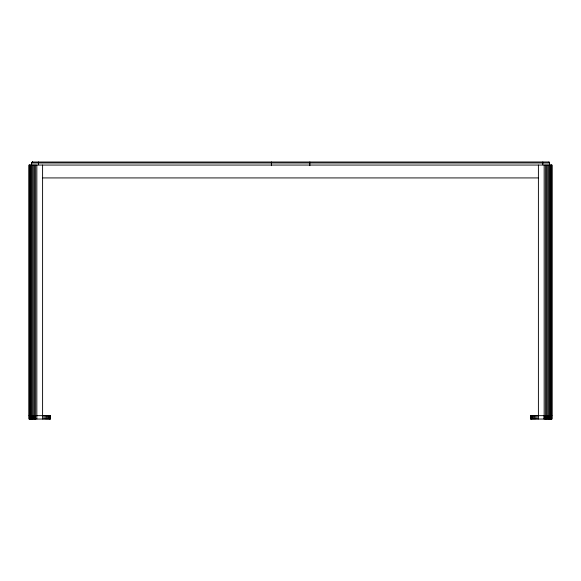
<?xml version="1.0" encoding="UTF-8"?>
<svg xmlns="http://www.w3.org/2000/svg" width="581" height="581" viewBox="0 0 581 581"><rect width="100%" height="100%" fill="white"/><g stroke="black" fill="none" stroke-linecap="round" stroke-linejoin="round"><path stroke-width="0.87" d="M32.5 162.026L548.849 161.983A1.039 1.039 0 0 1 549.611 163.007M32.376 162.026L32.652 162.462M32.391 161.983L32.296 162.026A0.98 0.98 0 0 0 31.635 162.963L31.635 164.772M32.652 161.954L31.635 162.963L549.597 162.963L549.597 164.772M42.595 177.924L538.398 177.924M29.05 415.662L50.387 415.662L50.387 419.046L29.05 419.046L29.05 165.055L551.95 165.055L551.943 419.046L530.606 419.046L530.606 415.662L551.943 415.662M548.587 162.462L548.98 162.026L549.597 162.963M551.856 165.055L551.827 419.046M551.572 165.055L551.572 419.046M551.478 415.662L551.478 419.046M551.1 165.055L551.1 419.046M550.904 415.662L550.904 419.046M550.461 165.055L550.461 419.046M550.127 415.662L550.127 419.046M549.67 165.055L549.67 419.046M549.161 415.662L549.161 419.046M548.74 165.055L548.74 419.046M548.05 415.662L548.05 419.046M547.694 165.055L547.694 419.046M546.823 415.662L546.823 419.046M546.568 165.055L546.568 419.046M545.508 415.662L545.508 419.046M545.377 165.055L545.377 419.046M544.157 165.055L544.157 419.046L544.157 415.662M542.828 161.954L542.828 164.772M538.405 165.055L538.398 419.046M537.047 415.662L537.047 419.046M535.74 415.662L535.74 419.046M534.505 415.662L534.505 419.046M533.394 415.662L533.394 419.046M532.436 415.662L532.436 419.046M531.659 415.662L531.659 419.046M531.078 415.662L531.078 419.046M530.729 415.662L530.729 419.046M309.847 161.954L309.847 165.679M271.392 161.954L271.392 165.679M50.271 415.662L50.271 419.046M49.922 415.662L49.922 419.046M49.341 415.662L49.341 419.046M48.564 415.662L48.564 419.046M47.606 415.662L47.606 419.046M46.495 415.662L46.495 419.046M45.26 415.662L45.26 419.046M43.953 415.662L43.953 419.046M42.595 165.055L42.595 419.046M38.411 161.954L38.411 164.772M36.843 165.055L36.843 419.046M35.623 165.055L35.623 419.046M35.492 415.662L35.492 419.046M34.432 165.055L34.432 419.046M34.177 415.662L34.177 419.046M33.306 165.055L33.306 419.046M32.943 415.662L32.943 419.046M32.26 165.055L32.26 419.046M31.832 415.662L31.832 419.046M31.33 165.055L31.33 419.046M30.873 415.662L30.873 419.046M30.539 165.055L30.539 419.046M30.096 415.662L30.096 419.046M29.9 165.055L29.9 419.046M29.522 415.662L29.522 419.046M29.428 165.055L29.428 419.046M29.144 165.055L29.173 419.046"/></g></svg>
